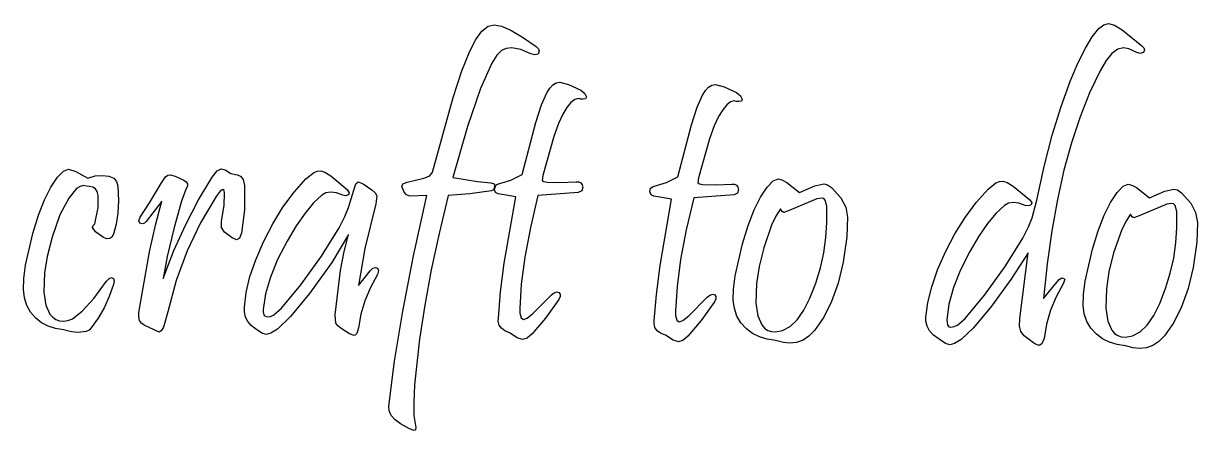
# Model space of a CAD drawing. Extents: x 369 to 1749, y 306 to 919.
# Drawn here: x 1301.6 to 1489.9, y 853.6 to 918.9 of the extents above; entities that cross this region are included whole.
import ezdxf

# ---------------------------------------------------------------- set-up
doc = ezdxf.new("R2010")
doc.units = 0

msp = doc.modelspace()

# ---------------------------------------------------------------- linework, layer by layer
at = {"layer": 'Layer 1'}
for p, q in [((1376.126171, 918.408258), (1377.134835, 918.6613)), ((1377.134835, 918.6613), (1378.282723, 918.431288)), ((1474.072357, 918.056805), (1474.835443, 918.66612)), ((1474.835443, 918.66612), (1475.600217, 918.861524)), ((1475.600217, 918.861524), (1476.561615, 918.594086)), ((1476.561615, 918.594086), (1477.796577, 917.816654)), ((1374.152681, 916.291948), (1375.13212, 917.618475)), ((1375.13212, 917.618475), (1376.126171, 918.408258)), ((1378.282723, 918.431288), (1379.782845, 917.770578)), ((1379.782845, 917.770578), (1381.635203, 916.679168)), ((1471.896382, 914.91649), (1473.009216, 916.743037)), ((1473.009216, 916.743037), (1474.072357, 918.056805)), ((1477.796577, 917.816654), (1480.959877, 915.254944)), ((1373.187855, 914.42868), (1374.152681, 916.291948)), ((1379.060422, 914.861208), (1378.270934, 914.505219)), ((1379.971464, 914.970096), (1379.060422, 914.861208)), ((1381.380697, 914.711232), (1379.971464, 914.970096)), ((1381.635203, 916.679168), (1383.839795, 915.15706)), ((1383.839795, 915.15706), (1383.84, 915.157)), ((1383.84, 915.157), (1384.19788, 914.799026)), ((1470.733856, 912.577167), (1471.896382, 914.91649)), ((1478.01121, 914.962244), (1477.092002, 914.742343)), ((1478.878463, 914.772876), (1478.01121, 914.962244)), ((1480.959877, 915.254944), (1480.96, 915.255)), ((1480.96, 915.255), (1481.246967, 914.959416)), ((1481.246967, 914.959416), (1481.359537, 914.635802)), ((1371.945004, 911.274273), (1373.187855, 914.42868)), ((1377.537274, 913.767075), (1376.734869, 912.512608)), ((1378.270934, 914.505219), (1377.537274, 913.767075)), ((1383.017134, 913.973737), (1381.380697, 914.711232)), ((1383.647079, 913.810945), (1383.017134, 913.973737)), ((1384.187708, 913.956078), (1383.647079, 913.810945)), ((1384.337164, 914.413693), (1384.187708, 913.956078)), ((1384.19788, 914.799026), (1384.337164, 914.413693)), ((1476.160117, 914.055095), (1475.215557, 912.900498)), ((1477.092002, 914.742343), (1476.160117, 914.055095)), ((1480.1256, 914.225208), (1478.878463, 914.772876)), ((1480.696645, 914.063295), (1480.1256, 914.225208)), ((1481.215726, 914.20109), (1480.696645, 914.063295)), ((1481.359537, 914.635802), (1481.215726, 914.20109)), ((1370.533503, 906.988055), (1371.945004, 911.274273)), ((1376.734869, 912.512608), (1374.923824, 908.454704)), ((1469.521637, 909.725065), (1470.733856, 912.577167)), ((1474.25832, 911.278554), (1472.572007, 907.719831)), ((1475.215557, 912.900498), (1474.25832, 911.278554)), ((1386.520154, 909.015522), (1387.057278, 909.329332)), ((1387.057278, 909.329332), (1387.62896, 909.428012)), ((1387.62896, 909.428012), (1389.028703, 909.100308)), ((1467.997596, 905.542134), (1469.521637, 909.725065)), ((1374.923824, 908.454704), (1372.837799, 902.331508)), ((1384.713361, 905.806418), (1385.54958, 907.742512)), ((1385.54958, 907.742512), (1386.017588, 908.486582)), ((1386.017588, 908.486582), (1386.520154, 909.015522)), ((1389.028703, 909.100308), (1390.98989, 908.150962)), ((1390.98989, 908.150962), (1390.99, 908.151)), ((1390.99, 908.151), (1391.645292, 907.650582)), ((1391.645292, 907.650582), (1391.892939, 907.095)), ((1409.683494, 905.429412), (1410.519676, 907.365505)), ((1410.519676, 907.365505), (1410.987721, 908.109575)), ((1410.987721, 908.109575), (1411.490299, 908.638515)), ((1411.490299, 908.638515), (1412.027411, 908.952325)), ((1412.027411, 908.952325), (1412.599056, 909.051005)), ((1412.599056, 909.051005), (1413.998799, 908.723301)), ((1413.998799, 908.723301), (1415.959986, 907.773955)), ((1415.959986, 907.773955), (1415.96, 907.774)), ((1415.96, 907.774), (1416.615292, 907.273582)), ((1416.615292, 907.273582), (1416.862939, 906.718)), ((1472.572007, 907.719831), (1471.044289, 903.87321)), ((1367.204545, 895.02018), (1370.533503, 906.988055)), ((1383.775003, 902.978937), (1384.713361, 905.806418)), ((1388.78447, 905.404012), (1388.102561, 904.301017)), ((1389.431409, 906.189453), (1388.78447, 905.404012)), ((1390.043375, 906.657342), (1389.431409, 906.189453)), ((1390.620371, 906.807677), (1390.043375, 906.657342)), ((1390.978293, 906.740953), (1390.620371, 906.807677)), ((1391.363412, 906.70443), (1390.978293, 906.740953)), ((1391.77555, 906.797851), (1391.363412, 906.70443)), ((1391.892939, 907.095), (1391.77555, 906.797851)), ((1408.745149, 902.60193), (1409.683494, 905.429412)), ((1414.401431, 905.812453), (1413.754521, 905.027011)), ((1415.013381, 906.280341), (1414.401431, 905.812453)), ((1415.590371, 906.430676), (1415.013381, 906.280341)), ((1415.948293, 906.363953), (1415.590371, 906.430676)), ((1416.33351, 906.327428), (1415.948293, 906.363953)), ((1416.745574, 906.420851), (1416.33351, 906.327428)), ((1416.862939, 906.718), (1416.745574, 906.420851)), ((1466.592742, 900.94734), (1467.997596, 905.542134)), ((1388.102561, 904.301017), (1387.438168, 902.843271)), ((1413.072651, 903.924016), (1412.408215, 902.46627)), ((1413.754521, 905.027011), (1413.072651, 903.924016)), ((1471.044289, 903.87321), (1469.675166, 899.738693)), ((1372.837799, 902.331508), (1370.476794, 894.143019)), ((1381.59187, 894.649812), (1383.775003, 902.978937)), ((1387.438168, 902.843271), (1386.687739, 900.720004)), ((1406.561966, 894.272805), (1408.745149, 902.60193)), ((1412.408215, 902.46627), (1411.657756, 900.343004)), ((1386.687739, 900.720004), (1384.928771, 894.476907)), ((1411.657756, 900.343004), (1409.898771, 894.099906)), ((1465.307076, 895.940684), (1466.592742, 900.94734)), ((1469.675166, 899.738693), (1468.464638, 895.316279)), ((1306.018732, 892.601889), (1307.090931, 894.210606)), ((1307.090931, 894.210606), (1308.048948, 895.161891)), ((1308.048948, 895.161891), (1308.878701, 895.471286)), ((1308.878701, 895.471286), (1310.037797, 895.116555)), ((1310.037797, 895.116555), (1311.983851, 894.075466)), ((1311.983851, 894.075466), (1313.157878, 894.402657)), ((1313.157878, 894.402657), (1314.334501, 894.499872)), ((1314.334501, 894.499872), (1315.360351, 894.37709)), ((1315.360351, 894.37709), (1316.111553, 894.043844)), ((1323.775275, 893.283522), (1324.435374, 894.285287)), ((1324.435374, 894.285287), (1324.784452, 894.532951)), ((1324.784452, 894.532951), (1325.146215, 894.611802)), ((1325.146215, 894.611802), (1325.964779, 894.384844)), ((1325.964779, 894.384844), (1327.360445, 893.719962)), ((1329.709101, 890.574634), (1331.91042, 894.233852)), ((1331.91042, 894.233852), (1332.71035, 895.233509)), ((1332.71035, 895.233509), (1333.36967, 895.560802)), ((1333.36967, 895.560802), (1334.009249, 895.367203)), ((1334.009249, 895.367203), (1334.86796, 894.8024)), ((1334.86796, 894.8024), (1335.88977, 894.610699)), ((1335.88977, 894.610699), (1336.45868, 894.37984)), ((1336.45868, 894.37984), (1336.875655, 893.821698)), ((1346.936057, 893.945951), (1348.17092, 894.931381)), ((1348.17092, 894.931381), (1348.752593, 895.165953)), ((1348.752593, 895.165953), (1349.310427, 895.228431)), ((1349.310427, 895.228431), (1349.975549, 895.013366)), ((1349.975549, 895.013366), (1350.906172, 894.445557)), ((1350.906172, 894.445557), (1353.563927, 892.251711)), ((1365.837725, 894.029072), (1366.784005, 894.451676)), ((1366.784005, 894.451676), (1367.204545, 895.02018)), ((1370.476794, 894.143019), (1374.414472, 893.508765)), ((1379.77643, 893.757458), (1381.59187, 894.649812)), ((1384.928771, 894.476907), (1384.812037, 893.681549)), ((1404.746526, 893.380451), (1406.561966, 894.272805)), ((1409.898771, 894.099906), (1409.782135, 893.304547)), ((1464.140597, 890.522165), (1465.307076, 895.940684)), ((1468.464638, 895.316279), (1467.412704, 890.605968)), ((1305.004588, 890.563081), (1306.018732, 892.601889)), ((1310.170612, 892.370635), (1308.900757, 890.872205)), ((1310.745731, 892.741355), (1310.170612, 892.370635)), ((1311.280977, 892.859745), (1310.745731, 892.741355)), ((1311.759102, 892.760597), (1311.280977, 892.859745)), ((1312.205425, 892.69254), (1311.759102, 892.760597)), ((1312.769604, 892.597799), (1312.205425, 892.69254)), ((1313.195817, 892.332688), (1312.769604, 892.597799)), ((1313.484064, 891.897204), (1313.195817, 892.332688)), ((1316.111553, 894.043844), (1316.588106, 893.500135)), ((1316.588106, 893.500135), (1316.790011, 892.745962)), ((1316.79, 892.746), (1316.880967, 890.483569)), ((1316.790011, 892.745962), (1316.79, 892.746)), ((1321.846893, 890.078159), (1323.775275, 893.283522)), ((1327.75413, 892.395722), (1326.970789, 890.391751)), ((1327.360445, 893.719962), (1327.741197, 893.447873)), ((1327.741197, 893.447873), (1327.933729, 893.13647)), ((1327.93804, 892.785753), (1327.75413, 892.395722)), ((1327.933729, 893.13647), (1327.93804, 892.785753)), ((1333.621082, 892.215235), (1333.178031, 891.945994)), ((1333.808741, 892.066774), (1333.621082, 892.215235)), ((1336.875655, 893.821698), (1337.070003, 892.89901)), ((1337.070003, 892.89901), (1337.07, 892.899)), ((1337.07, 892.899), (1337.107554, 888.974158)), ((1345.026472, 891.786541), (1346.936057, 893.945951)), ((1353.563927, 892.251711), (1353.868144, 891.725925)), ((1354.603766, 892.113345), (1354.923454, 893.143242)), ((1354.923454, 893.143242), (1355.32449, 893.482095)), ((1355.32449, 893.482095), (1356.084322, 893.156382)), ((1356.084322, 893.156382), (1357.4804, 892.192574)), ((1362.287735, 892.733667), (1362.492754, 893.136796)), ((1362.680838, 891.807981), (1362.287735, 892.733667)), ((1362.492754, 893.136796), (1363.177005, 893.425395)), ((1363.177005, 893.425395), (1365.837725, 894.029072)), ((1374.414472, 893.508765), (1376.571184, 893.284611)), ((1376.571184, 893.284611), (1377.088972, 893.1465)), ((1377.154131, 892.279417), (1376.665751, 892.026193)), ((1377.088972, 893.1465), (1377.287709, 892.752605)), ((1377.1237, 892.264557), (1377.228258, 892.830162)), ((1377.301637, 891.755992), (1377.1237, 892.264557)), ((1377.287709, 892.752605), (1377.154131, 892.279417)), ((1377.228258, 892.830162), (1377.64803, 893.115088)), ((1377.64803, 893.115088), (1379.77643, 893.757458)), ((1384.812037, 893.681549), (1385.060229, 893.509181)), ((1385.060229, 893.509181), (1385.596106, 893.424447)), ((1385.596106, 893.424447), (1387.631459, 893.347753)), ((1387.631459, 893.347753), (1390.239576, 893.477023)), ((1390.239576, 893.477023), (1390.679197, 893.449297)), ((1390.679197, 893.449297), (1391.003756, 893.289187)), ((1391.003756, 893.289187), (1391.213252, 892.996692)), ((1391.307686, 892.571814), (1391.157223, 892.029897)), ((1391.213252, 892.996692), (1391.307686, 892.571814)), ((1402.093798, 891.887549), (1402.19838, 892.453154)), ((1402.19838, 892.453154), (1402.618226, 892.738079)), ((1402.618226, 892.738079), (1404.746526, 893.380451)), ((1409.782135, 893.304547), (1410.030327, 893.132179)), ((1410.030327, 893.132179), (1410.566204, 893.047445)), ((1410.566204, 893.047445), (1412.601507, 892.970752)), ((1412.601507, 892.970752), (1415.209674, 893.100021)), ((1415.209674, 893.100021), (1415.649295, 893.072295)), ((1415.649295, 893.072295), (1415.973854, 892.912185)), ((1415.973854, 892.912185), (1416.18335, 892.619691)), ((1416.18335, 892.619691), (1416.277784, 892.194812)), ((1419.812395, 891.014917), (1420.887053, 892.615934)), ((1420.887053, 892.615934), (1421.85631, 893.613034)), ((1421.85631, 893.613034), (1422.670203, 893.937994)), ((1422.670203, 893.937994), (1423.2582, 893.794992)), ((1423.2582, 893.794992), (1424.02097, 893.381093)), ((1424.02097, 893.381093), (1426.070833, 891.740604)), ((1426.070833, 891.740604), (1428.518043, 892.838044)), ((1428.518043, 892.838044), (1429.965003, 893.153449)), ((1429.965003, 893.153449), (1430.566306, 893.004498)), ((1430.566306, 893.004498), (1431.221796, 892.574973)), ((1431.221796, 892.574973), (1432.695333, 890.874199)), ((1454.388367, 890.150066), (1456.300796, 892.296031)), ((1456.300796, 892.296031), (1457.535659, 893.281461)), ((1457.535659, 893.281461), (1458.117332, 893.516034)), ((1458.117332, 893.516034), (1458.675166, 893.578511)), ((1458.675166, 893.578511), (1459.377119, 893.36289)), ((1459.377119, 893.36289), (1460.329836, 892.794748)), ((1460.329836, 892.794748), (1462.987566, 890.600901)), ((1476.987051, 891.768933), (1477.956308, 892.766033)), ((1477.956308, 892.766033), (1478.770201, 893.090993)), ((1478.770201, 893.090993), (1479.358204, 892.947991)), ((1479.358204, 892.947991), (1480.120991, 892.534092)), ((1480.120991, 892.534092), (1482.170921, 890.893603)), ((1484.618031, 891.991043), (1486.064991, 892.306448)), ((1486.064991, 892.306448), (1486.666332, 892.157497)), ((1304.048497, 888.094179), (1305.004588, 890.563081)), ((1308.900757, 890.872205), (1307.492652, 888.18018)), ((1313.634345, 891.29135), (1313.484064, 891.897204)), ((1313.597331, 889.337437), (1313.634345, 891.29135)), ((1316.880967, 890.483569), (1316.796356, 888.453728)), ((1323.819995, 890.339645), (1321.298735, 887.097245)), ((1322.792291, 886.499839), (1323.819995, 890.339645)), ((1326.970789, 890.391751), (1325.78281, 886.140492)), ((1327.664443, 886.640962), (1329.709101, 890.574634)), ((1332.555692, 891.127605), (1330.00843, 886.885355)), ((1333.178031, 891.945994), (1332.555692, 891.127605)), ((1333.900511, 891.6285), (1333.808741, 892.066774)), ((1333.841974, 889.66725), (1333.900511, 891.6285)), ((1343.256227, 889.387421), (1345.026472, 891.786541)), ((1349.485549, 891.332125), (1348.159424, 890.093226)), ((1350.142273, 891.693954), (1349.485549, 891.332125)), ((1350.919924, 891.816354), (1350.142273, 891.693954)), ((1351.818503, 891.699325), (1350.919924, 891.816354)), ((1352.838009, 891.342867), (1351.818503, 891.699325)), ((1353.286635, 891.244165), (1352.838009, 891.342867)), ((1353.741219, 891.359939), (1353.286635, 891.244165)), ((1353.868144, 891.725925), (1353.741219, 891.359939)), ((1353.78073, 889.366505), (1354.603766, 892.113345)), ((1357.4804, 892.192574), (1358.040591, 891.685923)), ((1358.040591, 891.685923), (1358.288117, 891.229982)), ((1358.288117, 891.229982), (1358.119887, 889.944862)), ((1363.043285, 891.388602), (1362.680838, 891.807981)), ((1363.580986, 891.18123), (1363.043285, 891.388602)), ((1366.339816, 891.262241), (1363.580986, 891.18123)), ((1364.196855, 881.591216), (1366.339816, 891.262241)), ((1369.721881, 891.272528), (1368.274017, 885.195259)), ((1373.232519, 891.526143), (1369.721881, 891.272528)), ((1376.665751, 892.026193), (1373.232519, 891.526143)), ((1377.738568, 891.519484), (1377.301637, 891.755992)), ((1380.597818, 891.047123), (1377.738568, 891.519484)), ((1378.741102, 880.429048), (1380.597818, 891.047123)), ((1384.138026, 891.30036), (1382.933372, 886.144929)), ((1390.604346, 891.754645), (1384.138026, 891.30036)), ((1391.157223, 892.029897), (1390.604346, 891.754645)), ((1402.271735, 891.378985), (1402.093798, 891.887549)), ((1402.708666, 891.142476), (1402.271735, 891.378985)), ((1405.567916, 890.670115), (1402.708666, 891.142476)), ((1403.711249, 880.05204), (1405.567916, 890.670115)), ((1409.108024, 890.92336), (1407.903414, 885.767929)), ((1415.574444, 891.377643), (1409.108024, 890.92336)), ((1416.127321, 891.652896), (1415.574444, 891.377643)), ((1416.277784, 892.194812), (1416.127321, 891.652896)), ((1418.793283, 888.968517), (1419.812395, 891.014917)), ((1428.85159, 890.748257), (1424.4325, 888.883457)), ((1429.60798, 890.859481), (1428.85159, 890.748257)), ((1429.948992, 890.773854), (1429.60798, 890.859481)), ((1430.206411, 890.528533), (1429.948992, 890.773854)), ((1430.47047, 889.558811), (1430.206411, 890.528533)), ((1432.695333, 890.874199), (1433.474806, 889.406161)), ((1462.987566, 890.600901), (1463.291783, 890.075115)), ((1463.380978, 887.713045), (1464.140597, 890.522165)), ((1467.412704, 890.605968), (1466.519364, 885.60776)), ((1475.912431, 890.167916), (1476.987051, 891.768933)), ((1482.170921, 890.893603), (1484.618031, 891.991043)), ((1486.666332, 892.157497), (1487.321834, 891.727971)), ((1487.321834, 891.727971), (1488.795321, 890.027198)), ((1313.065195, 886.73184), (1313.597331, 889.337437)), ((1316.796356, 888.453728), (1316.536168, 886.656474)), ((1320.332865, 887.816952), (1321.846893, 890.078159)), ((1333.412647, 887.15974), (1333.841974, 889.66725)), ((1337.107554, 888.974158), (1336.615909, 885.24125)), ((1341.625322, 886.748591), (1343.256227, 889.387421)), ((1346.789957, 888.452588), (1345.377149, 886.410211)), ((1348.159424, 890.093226), (1346.789957, 888.452588)), ((1353.175366, 887.881044), (1353.78073, 889.366505)), ((1358.12, 889.945), (1356.371352, 882.781985)), ((1358.119887, 889.944862), (1358.12, 889.945)), ((1417.829716, 886.476732), (1418.793283, 888.968517)), ((1423.030019, 889.149879), (1422.281735, 887.952078)), ((1423.298468, 888.708947), (1423.030019, 889.149879)), ((1423.544954, 888.559601), (1423.298468, 888.708947)), ((1424.4325, 888.883457), (1423.544954, 888.559601)), ((1430.46042, 886.952991), (1430.47047, 889.558811)), ((1433.474806, 889.406161), (1433.780003, 887.791989)), ((1452.611891, 887.760611), (1454.388367, 890.150066)), ((1458.909188, 889.681315), (1457.585766, 888.430876)), ((1459.576937, 890.042978), (1458.909188, 889.681315)), ((1460.358263, 890.165322), (1459.576937, 890.042978)), ((1461.253167, 890.048349), (1460.358263, 890.165322)), ((1462.261648, 889.692057), (1461.253167, 890.048349)), ((1462.710274, 889.593355), (1462.261648, 889.692057)), ((1463.164858, 889.709129), (1462.710274, 889.593355)), ((1463.291783, 890.075115), (1463.164858, 889.709129)), ((1474.893331, 888.121515), (1475.912431, 890.167916)), ((1484.95159, 889.901257), (1480.5325, 888.036457)), ((1485.70798, 890.012481), (1484.95159, 889.901257)), ((1486.048992, 889.926854), (1485.70798, 890.012481)), ((1486.306411, 889.681534), (1486.048992, 889.926854)), ((1486.57047, 888.711811), (1486.306411, 889.681534)), ((1486.56042, 886.105991), (1486.57047, 888.711811)), ((1488.795321, 890.027198), (1489.574844, 888.55916)), ((1489.574844, 888.55916), (1489.879991, 886.944988)), ((1303.150461, 885.195186), (1304.048497, 888.094179)), ((1307.492652, 888.18018), (1306.225037, 884.596945)), ((1312.800504, 886.436914), (1313.065195, 886.73184)), ((1316.536168, 886.656474), (1316.100402, 885.09181)), ((1320.14339, 887.206651), (1320.332865, 887.816952)), ((1320.294491, 886.859459), (1320.14339, 887.206651)), ((1320.678599, 886.738693), (1320.294491, 886.859459)), ((1321.039787, 886.825221), (1320.678599, 886.738693)), ((1321.298735, 887.097245), (1321.039787, 886.825221)), ((1325.776446, 882.432834), (1327.664443, 886.640962)), ((1330.00843, 886.885355), (1327.866705, 882.384055)), ((1333.399883, 886.155874), (1333.412647, 887.15974)), ((1340.133757, 883.870051), (1341.625322, 886.748591)), ((1352.248225, 886.078524), (1353.175366, 887.881044)), ((1422.281735, 887.952078), (1421.581052, 886.512124)), ((1430.308076, 884.527534), (1430.460417, 886.952995)), ((1430.460417, 886.952995), (1430.46042, 886.952991)), ((1433.78, 887.792), (1433.672742, 884.62048)), ((1433.780003, 887.791989), (1433.78, 887.792)), ((1450.971367, 885.127666), (1452.611891, 887.760611)), ((1456.222101, 886.786318), (1454.818191, 884.747641)), ((1457.585766, 888.430876), (1456.222101, 886.786318)), ((1462.775654, 886.227585), (1463.380978, 887.713045)), ((1473.929751, 885.629731), (1474.893331, 888.121515)), ((1478.381735, 887.105078), (1477.681052, 885.665124)), ((1479.130019, 888.302879), (1478.381735, 887.105078)), ((1479.398492, 887.861947), (1479.130019, 888.302879)), ((1479.645052, 887.7126), (1479.398492, 887.861947)), ((1480.5325, 888.036457), (1479.645052, 887.7126)), ((1489.88, 886.945), (1489.772766, 883.77348)), ((1489.879991, 886.944988), (1489.88, 886.945)), ((1301.961344, 880.077846), (1303.150461, 885.195186)), ((1312.726112, 886.154447), (1312.800504, 886.436914)), ((1313.190869, 885.449955), (1312.726112, 886.154447)), ((1314.492882, 884.564207), (1313.190869, 885.449955)), ((1316.100402, 885.09181), (1315.834873, 884.612945)), ((1321.83989, 882.24502), (1322.792291, 886.499839)), ((1325.78281, 886.140492), (1324.691575, 881.481547)), ((1333.897525, 885.4049), (1333.399883, 886.155874)), ((1335.12992, 884.46655), (1333.897525, 885.4049)), ((1336.615909, 885.24125), (1336.295377, 884.418308)), ((1345.377149, 886.410211), (1343.920999, 883.966095)), ((1349.42861, 881.522305), (1352.248225, 886.078524)), ((1353.752647, 885.04421), (1351.069429, 880.53192)), ((1353.069832, 882.314408), (1353.752647, 885.04421)), ((1368.274017, 885.195259), (1367.030574, 879.333353)), ((1382.933372, 886.144929), (1382.043601, 881.398635)), ((1407.903414, 885.767929), (1407.013674, 881.021635)), ((1416.921693, 883.539564), (1417.829716, 886.476732)), ((1421.581052, 886.512124), (1420.322489, 882.905759)), ((1449.466796, 882.251231), (1450.971367, 885.127666)), ((1454.818191, 884.747641), (1453.374038, 882.314845)), ((1461.848541, 884.425065), (1462.775654, 886.227585)), ((1466.519364, 885.60776), (1465.78462, 880.321656)), ((1473.021691, 882.692563), (1473.929751, 885.629731)), ((1477.681052, 885.665124), (1476.422489, 882.058759)), ((1486.408092, 883.680538), (1486.560427, 886.105995)), ((1486.560427, 886.105995), (1486.56042, 886.105991)), ((1306.225037, 884.596945), (1305.427899, 881.50481)), ((1315.031114, 884.349143), (1314.492882, 884.564207)), ((1315.478444, 884.365389), (1315.031114, 884.349143)), ((1315.834873, 884.612945), (1315.478444, 884.365389)), ((1335.815525, 884.14962), (1335.12992, 884.46655)), ((1336.295377, 884.418308), (1335.815525, 884.14962)), ((1338.876845, 880.97647), (1340.133757, 883.870051)), ((1343.920999, 883.966095), (1342.395591, 880.999922)), ((1415.758109, 878.375859), (1416.921693, 883.539564)), ((1420.322489, 882.905759), (1419.580241, 879.866449)), ((1429.957834, 882.093563), (1430.308076, 884.527534)), ((1433.672742, 884.62048), (1433.058013, 880.56752)), ((1459.028948, 879.868845), (1461.848541, 884.425065)), ((1486.057867, 881.246568), (1486.408092, 883.680538)), ((1489.772766, 883.77348), (1489.158111, 879.72052)), ((1305.427899, 881.50481), (1305.007317, 878.882205)), ((1320.160995, 872.490345), (1321.83989, 882.24502)), ((1324.04511, 877.950252), (1325.776446, 882.432834)), ((1324.691575, 881.481547), (1324.04511, 877.950252)), ((1327.866705, 882.384055), (1326.130515, 877.623705)), ((1337.952101, 878.261826), (1338.876845, 880.97647)), ((1342.395591, 880.999922), (1341.245147, 878.18138)), ((1346.125395, 876.942729), (1349.42861, 881.522305)), ((1352.489125, 879.25349), (1353.069832, 882.314408)), ((1356.371352, 882.781985), (1355.36741, 876.8647)), ((1362.459104, 872.741841), (1364.196855, 881.591216)), ((1382.043601, 881.398635), (1381.468712, 877.061479)), ((1407.013674, 881.021635), (1406.438804, 876.684479)), ((1429.409691, 879.651079), (1429.957834, 882.093563)), ((1448.2045, 879.355797), (1449.466796, 882.251231)), ((1453.374038, 882.314845), (1451.868899, 879.348365)), ((1462.715964, 882.081951), (1459.963919, 877.800639)), ((1461.418664, 871.555051), (1462.715964, 882.081951)), ((1471.858157, 877.528858), (1473.021691, 882.692563)), ((1476.422489, 882.058759), (1475.680241, 879.019449)), ((1485.509752, 878.804083), (1486.057867, 881.246568)), ((1301.695737, 877.985586), (1301.961344, 880.077846)), ((1351.069429, 880.53192), (1347.493237, 875.57323)), ((1351.634037, 872.13831), (1352.489125, 879.25349)), ((1356.41666, 878.16717), (1357.251156, 879.19697)), ((1357.251156, 879.19697), (1357.646978, 879.604883)), ((1357.646978, 879.604883), (1358.093058, 879.736115)), ((1358.093058, 879.736115), (1358.432989, 879.616018)), ((1358.569365, 879.269056), (1358.382198, 878.628048)), ((1358.432989, 879.616018), (1358.569365, 879.269056)), ((1367.030574, 879.333353), (1365.991552, 873.686809)), ((1378.153312, 875.798929), (1378.741102, 880.429048)), ((1403.123447, 875.421922), (1403.711249, 880.05204)), ((1419.580241, 879.866449), (1419.165979, 877.159439)), ((1428.663647, 877.200085), (1429.409691, 879.651079)), ((1433.058013, 880.56752), (1432.254166, 877.222551)), ((1447.263612, 876.635636), (1448.2045, 879.355797)), ((1451.868899, 879.348365), (1450.749761, 876.529355)), ((1455.733108, 875.28916), (1459.028948, 879.868845)), ((1465.78462, 880.321656), (1465.20847, 874.747654)), ((1489.158111, 879.72052), (1488.35422, 876.375555)), ((1301.649431, 876.204266), (1301.695737, 877.985586)), ((1305.007317, 878.882205), (1304.918675, 875.756385)), ((1312.906088, 874.733368), (1314.962185, 877.536325)), ((1314.962185, 877.536325), (1315.378352, 877.966927)), ((1315.378352, 877.966927), (1315.772281, 878.106611)), ((1315.772281, 878.106611), (1316.068613, 877.979506)), ((1316.068613, 877.979506), (1316.191994, 877.609744)), ((1316.191994, 877.609744), (1316.090921, 876.998099)), ((1326.130515, 877.623705), (1324.799862, 872.604305)), ((1337.359525, 875.72612), (1337.952101, 878.261826)), ((1341.245147, 878.18138), (1340.469666, 875.510472)), ((1355.36741, 876.8647), (1356.41666, 878.16717)), ((1358.382198, 878.628048), (1357.274851, 876.508253)), ((1415.49891, 876.272008), (1415.758109, 878.375859)), ((1419.165979, 877.159439), (1419.077337, 874.033619)), ((1427.749354, 874.811029), (1428.663647, 877.200085)), ((1432.254166, 877.222551), (1431.221555, 874.279595)), ((1459.963919, 877.800639), (1456.829064, 873.525101)), ((1467.0899, 877.110624), (1467.698838, 877.814242)), ((1467.698838, 877.814242), (1468.13742, 878.045226)), ((1468.13742, 878.045226), (1468.449221, 877.981121)), ((1468.589606, 877.800802), (1468.356126, 877.09152)), ((1468.449221, 877.981121), (1468.589606, 877.800802)), ((1471.598945, 875.425007), (1471.858157, 877.528858)), ((1475.680241, 879.019449), (1475.265979, 876.312439)), ((1484.763747, 876.353085), (1485.509752, 878.804083)), ((1301.807537, 874.858654), (1301.649431, 876.204266)), ((1304.918675, 875.756385), (1305.251157, 873.70492)), ((1316.090921, 876.998099), (1315.395275, 875.075202)), ((1337.099117, 873.369351), (1337.359525, 875.72612)), ((1340.469666, 875.510472), (1340.069149, 872.987195)), ((1342.99315, 873.219004), (1346.125395, 876.942729)), ((1347.493237, 875.57323), (1344.454387, 871.878755)), ((1357.274851, 876.508253), (1356.40026, 874.373448)), ((1377.792568, 871.621423), (1378.153312, 875.798929)), ((1381.468712, 877.061479), (1381.208706, 873.13346)), ((1383.333333, 872.357938), (1386.309137, 875.325228)), ((1386.309137, 875.325228), (1386.745293, 875.686548)), ((1386.745293, 875.686548), (1387.185151, 875.802545)), ((1387.185151, 875.802545), (1387.500675, 875.713473)), ((1387.500675, 875.713473), (1387.681634, 875.457808)), ((1387.681634, 875.457808), (1387.689469, 875.059133)), ((1402.762666, 871.244415), (1403.123447, 875.421922)), ((1406.438804, 876.684479), (1406.178804, 872.75646)), ((1411.279235, 874.948228), (1411.715391, 875.309548)), ((1411.715391, 875.309548), (1412.155249, 875.425545)), ((1412.155249, 875.425545), (1412.470773, 875.336473)), ((1412.470773, 875.336473), (1412.651732, 875.080808)), ((1415.454773, 874.486824), (1415.49891, 876.272008)), ((1446.64413, 874.090747), (1447.263612, 876.635636)), ((1450.749761, 876.529355), (1450.016624, 873.857815)), ((1452.622988, 871.565105), (1455.733108, 875.28916)), ((1465.20847, 874.747654), (1467.0899, 877.110624)), ((1468.356126, 877.09152), (1467.218685, 875.029661)), ((1471.554771, 873.639823), (1471.598945, 875.425007)), ((1475.265979, 876.312439), (1475.177337, 873.186619)), ((1483.84941, 873.964029), (1484.763747, 876.353085)), ((1488.35422, 876.375555), (1487.321579, 873.4326)), ((1302.187458, 873.643828), (1301.807537, 874.858654)), ((1302.789192, 872.559789), (1302.187458, 873.643828)), ((1305.251157, 873.70492), (1305.895708, 872.246587)), ((1311.080527, 872.727881), (1312.906088, 874.733368)), ((1315.395275, 875.075202), (1314.569228, 873.273074)), ((1356.40026, 874.373448), (1355.758426, 872.223633)), ((1365.991552, 873.686809), (1365.156951, 868.255628)), ((1387.481209, 874.6024), (1385.346382, 871.599427)), ((1387.689469, 875.059133), (1387.481209, 874.6024)), ((1408.30348, 871.980938), (1411.279235, 874.948228)), ((1412.451307, 874.2254), (1410.316505, 871.222425)), ((1412.659567, 874.682133), (1412.451307, 874.2254)), ((1412.651732, 875.080808), (1412.659567, 874.682133)), ((1415.621214, 873.152586), (1415.454773, 874.486824)), ((1419.077337, 874.033619), (1419.407003, 871.970702)), ((1426.761704, 872.859963), (1427.749354, 874.811029)), ((1431.221555, 874.279595), (1429.960181, 871.738651)), ((1446.346056, 871.721131), (1446.64413, 874.090747)), ((1450.016624, 873.857815), (1449.669488, 871.333745)), ((1456.829064, 873.525101), (1453.963769, 870.065614)), ((1467.218685, 875.029661), (1466.326554, 872.883623)), ((1471.721212, 872.305585), (1471.554771, 873.639823)), ((1482.861729, 872.012963), (1483.84941, 873.964029)), ((1487.321579, 873.4326), (1486.060185, 870.891655)), ((1303.612741, 871.606536), (1302.789192, 872.559789)), ((1304.545001, 870.870086), (1303.612741, 871.606536)), ((1305.895708, 872.246587), (1306.335009, 871.739845)), ((1306.335009, 871.739845), (1306.852327, 871.381385)), ((1308.774442, 871.214905), (1309.485503, 871.519863)), ((1309.485503, 871.519863), (1311.080527, 872.727881)), ((1313.61278, 871.591712), (1312.525931, 870.031119)), ((1314.569228, 873.273074), (1313.61278, 871.591712)), ((1320.133754, 871.800943), (1320.160995, 872.490345)), ((1320.262915, 871.231813), (1320.133754, 871.800943)), ((1324.799862, 872.604305), (1324.086791, 870.154727)), ((1337.097977, 872.602911), (1337.099117, 873.369351)), ((1337.256641, 871.788069), (1337.097977, 872.602911)), ((1337.603464, 871.062363), (1337.256641, 871.788069)), ((1340.069149, 872.987195), (1340.069733, 872.588627)), ((1340.069733, 872.588627), (1340.260209, 872.010903)), ((1340.260209, 872.010903), (1340.71631, 871.812404)), ((1340.71631, 871.812404), (1341.23407, 871.894652)), ((1341.23407, 871.894652), (1341.78613, 872.156501)), ((1341.78613, 872.156501), (1342.99315, 873.219004)), ((1344.454387, 871.878755), (1342.365857, 869.82549)), ((1351.735524, 870.78781), (1351.634037, 872.13831)), ((1355.758426, 872.223633), (1355.349348, 870.058808)), ((1361.12656, 864.714116), (1362.459104, 872.741841)), ((1377.770669, 871.131219), (1377.792568, 871.621423)), ((1381.208706, 873.13346), (1381.232355, 872.427958)), ((1381.232355, 872.427958), (1381.416323, 871.643398)), ((1381.416323, 871.643398), (1381.811387, 871.376838)), ((1381.811387, 871.376838), (1382.390628, 871.619114)), ((1382.390628, 871.619114), (1383.333333, 872.357938)), ((1385.346382, 871.599427), (1383.218799, 869.08689)), ((1406.178804, 872.75646), (1406.202453, 872.050958)), ((1406.202453, 872.050958), (1406.386421, 871.266398)), ((1407.360762, 871.242114), (1408.30348, 871.980938)), ((1416.028446, 871.941181), (1415.621214, 873.152586)), ((1416.676469, 870.852611), (1416.028446, 871.941181)), ((1419.407003, 871.970702), (1420.040799, 870.508699)), ((1425.700699, 871.346884), (1426.761704, 872.859963)), ((1429.960181, 871.738651), (1428.470043, 869.59972)), ((1446.333384, 871.108152), (1446.346056, 871.721131)), ((1451.401219, 870.502825), (1452.622988, 871.565105)), ((1461.363622, 870.329551), (1461.418664, 871.555051)), ((1466.326554, 872.883623), (1465.67973, 870.653406)), ((1472.128444, 871.094181), (1471.721212, 872.305585)), ((1475.177337, 873.186619), (1475.507003, 871.123702)), ((1481.800705, 870.499884), (1482.861729, 872.012963)), ((1305.599901, 870.311902), (1304.545001, 870.870086)), ((1306.777441, 869.931986), (1305.599901, 870.311902)), ((1308.077621, 869.730336), (1306.777441, 869.931986)), ((1306.852327, 871.381385), (1307.447662, 871.171209)), ((1307.447662, 871.171209), (1308.121015, 871.109315)), ((1309.351583, 869.412195), (1308.077621, 869.730336)), ((1308.121015, 871.109315), (1308.774442, 871.214905)), ((1312.183057, 869.700967), (1311.715186, 869.468508)), ((1312.525931, 870.031119), (1312.183057, 869.700967)), ((1320.548478, 870.782958), (1320.262915, 871.231813)), ((1320.990442, 870.454375), (1320.548478, 870.782958)), ((1323.397622, 869.345015), (1320.990442, 870.454375)), ((1324.086791, 870.154727), (1323.739219, 869.544888)), ((1338.138446, 870.425794), (1337.603464, 871.062363)), ((1338.861587, 869.878361), (1338.138446, 870.425794)), ((1339.861471, 869.196463), (1338.861587, 869.878361)), ((1342.365857, 869.82549), (1341.326499, 869.174359)), ((1352.053768, 870.369123), (1351.735524, 870.78781)), ((1352.71754, 869.853248), (1352.053768, 870.369123)), ((1353.914022, 869.099397), (1352.71754, 869.853248)), ((1355.349348, 870.058808), (1355.087285, 869.143015)), ((1377.923153, 870.49659), (1377.770669, 871.131219)), ((1378.276802, 869.973894), (1377.923153, 870.49659)), ((1378.831618, 869.56313), (1378.276802, 869.973894)), ((1402.740767, 870.754211), (1402.762666, 871.244415)), ((1402.893251, 870.119583), (1402.740767, 870.754211)), ((1403.2469, 869.596886), (1402.893251, 870.119583)), ((1406.386421, 871.266398), (1406.781485, 870.999838)), ((1406.781485, 870.999838), (1407.360762, 871.242114)), ((1410.316505, 871.222425), (1408.188997, 868.70988)), ((1417.565283, 869.886874), (1416.676469, 870.852611)), ((1418.552718, 869.149589), (1417.565283, 869.886874)), ((1420.040799, 870.508699), (1420.471745, 870.003041)), ((1420.471745, 870.003041), (1420.978723, 869.647612)), ((1420.978723, 869.647612), (1421.561734, 869.442411)), ((1423.365527, 869.615409), (1424.566337, 870.271795)), ((1424.566337, 870.271795), (1425.700699, 871.346884)), ((1446.512262, 870.317915), (1446.333384, 871.108152)), ((1446.926646, 869.573945), (1446.512262, 870.317915)), ((1449.669488, 871.333745), (1449.808875, 870.45787)), ((1449.808875, 870.45787), (1450.027776, 870.236124)), ((1450.027776, 870.236124), (1450.346148, 870.158505)), ((1450.346148, 870.158505), (1450.852846, 870.24092)), ((1450.852846, 870.24092), (1451.401219, 870.502825)), ((1453.963769, 870.065614), (1451.966204, 868.171931)), ((1461.577188, 869.4449), (1461.363622, 870.329551)), ((1465.67973, 870.653406), (1465.278216, 868.33901)), ((1472.776467, 870.00561), (1472.128444, 871.094181)), ((1473.665281, 869.039873), (1472.776467, 870.00561)), ((1475.507003, 871.123702), (1476.140799, 869.661699)), ((1476.140799, 869.661699), (1476.571745, 869.156041)), ((1480.666337, 869.424795), (1481.800705, 870.499884)), ((1486.060185, 870.891655), (1484.570041, 868.75272)), ((1310.404451, 869.29667), (1309.351583, 869.412195)), ((1311.715186, 869.468508), (1310.404451, 869.29667)), ((1323.739219, 869.544888), (1323.397622, 869.345015)), ((1340.548107, 868.963832), (1339.861471, 869.196463)), ((1341.326499, 869.174359), (1340.548107, 868.963832)), ((1354.64659, 868.843078), (1353.914022, 869.099397)), ((1354.889267, 868.916065), (1354.64659, 868.843078)), ((1355.087285, 869.143015), (1354.889267, 868.916065)), ((1365.156951, 868.255628), (1364.34294, 860.886908)), ((1379.587599, 869.264299), (1378.831618, 869.56313)), ((1380.826021, 868.440834), (1379.587599, 869.264299)), ((1381.67077, 868.159829), (1380.826021, 868.440834)), ((1382.381682, 868.386707), (1381.67077, 868.159829)), ((1383.218799, 869.08689), (1382.381682, 868.386707)), ((1403.801716, 869.186123), (1403.2469, 869.596886)), ((1404.557697, 868.887291), (1403.801716, 869.186123)), ((1405.796168, 868.063826), (1404.557697, 868.887291)), ((1406.640868, 867.782821), (1405.796168, 868.063826)), ((1407.351806, 868.009699), (1406.640868, 867.782821)), ((1408.188997, 868.70988), (1407.351806, 868.009699)), ((1419.655443, 868.590682), (1418.552718, 869.149589)), ((1420.873458, 868.210154), (1419.655443, 868.590682)), ((1422.206763, 868.008004), (1420.873458, 868.210154)), ((1421.561734, 869.442411), (1422.220777, 869.387439)), ((1423.488152, 867.689751), (1422.206763, 868.008004)), ((1422.220777, 869.387439), (1423.365527, 869.615409)), ((1426.629455, 868.06391), (1425.602446, 867.68851)), ((1427.585321, 868.70098), (1426.629455, 868.06391)), ((1428.470043, 869.59972), (1427.585321, 868.70098)), ((1447.576537, 868.87624), (1446.926646, 869.573945)), ((1448.461934, 868.224802), (1447.576537, 868.87624)), ((1449.461818, 867.542904), (1448.461934, 868.224802)), ((1451.966204, 868.171931), (1450.912096, 867.521023)), ((1462.070266, 868.755311), (1461.577188, 869.4449)), ((1463.811566, 867.502701), (1462.070266, 868.755311)), ((1465.278216, 868.33901), (1464.944713, 867.49327)), ((1474.65276, 868.302588), (1473.665281, 869.039873)), ((1475.755516, 867.743681), (1474.65276, 868.302588)), ((1476.97355, 867.363153), (1475.755516, 867.743681)), ((1476.571745, 869.156041), (1477.078723, 868.800612)), ((1477.078723, 868.800612), (1477.661734, 868.595411)), ((1477.661734, 868.595411), (1478.320777, 868.540439)), ((1478.320777, 868.540439), (1479.465527, 868.768409)), ((1479.465527, 868.768409), (1480.666337, 869.424795)), ((1483.685319, 867.85398), (1482.729454, 867.21691)), ((1484.570041, 868.75272), (1483.685319, 867.85398)), ((1424.504293, 867.57478), (1423.488152, 867.689751)), ((1425.602446, 867.68851), (1424.504293, 867.57478)), ((1450.148454, 867.310273), (1449.461818, 867.542904)), ((1450.912096, 867.521023), (1450.148454, 867.310273)), ((1464.480139, 867.21669), (1463.811566, 867.502701)), ((1464.944713, 867.49327), (1464.480139, 867.21669)), ((1478.306861, 867.161003), (1476.97355, 867.363153)), ((1479.588224, 866.84275), (1478.306861, 867.161003)), ((1480.604291, 866.72778), (1479.588224, 866.84275)), ((1481.702444, 866.84151), (1480.604291, 866.72778)), ((1482.729454, 867.21691), (1481.702444, 866.84151)), ((1360.199226, 857.508041), (1361.12656, 864.714116)), ((1364.34294, 860.886908), (1364.208633, 858.123938)), ((1360.265662, 856.721417), (1360.199226, 857.508041)), ((1360.607831, 855.984286), (1360.265662, 856.721417)), ((1364.208633, 858.123938), (1364.256126, 855.975228)), ((1361.225732, 855.296647), (1360.607831, 855.984286)), ((1362.119366, 854.658501), (1361.225732, 855.296647)), ((1363.525389, 853.855501), (1362.119366, 854.658501)), ((1364.256126, 855.975228), (1364.413526, 855.053108)), ((1364.413526, 855.053108), (1364.575539, 854.069595)), ((1364.288536, 853.583391), (1363.525389, 853.855501)), ((1364.52224, 853.702499), (1364.288536, 853.583391)), ((1364.575539, 854.069595), (1364.52224, 853.702499))]:
    msp.add_line(p, q, dxfattribs=at)

doc.saveas('drawing.dxf')
